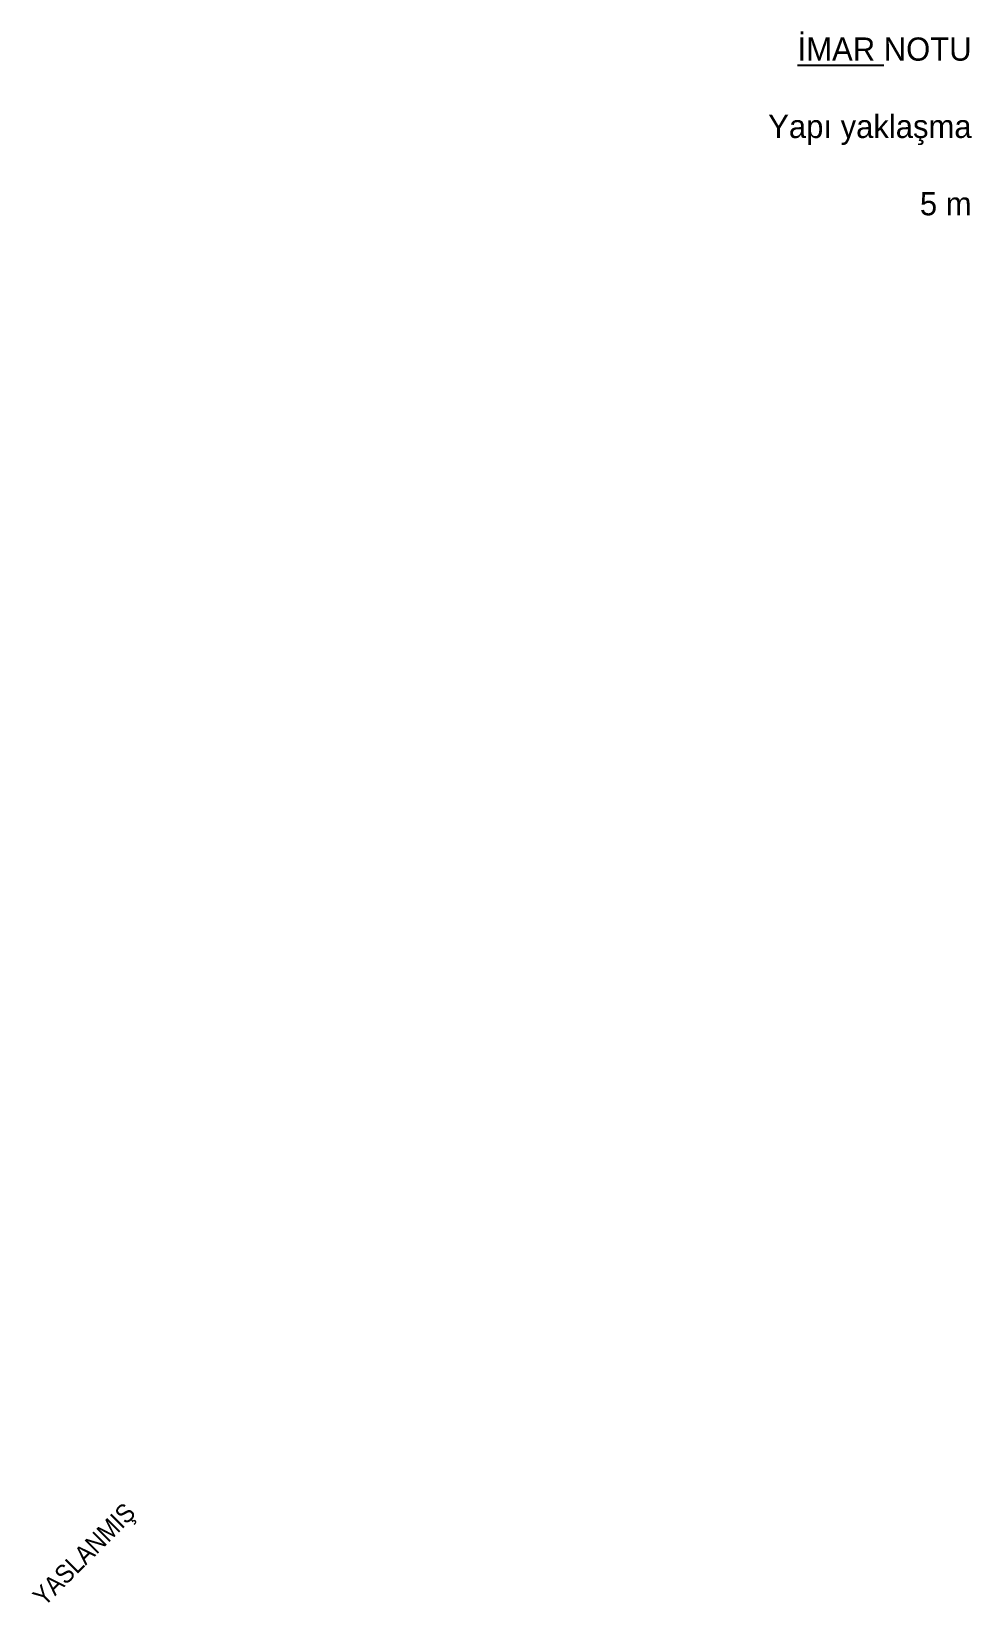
# Model space of a CAD drawing. Header units: metres. Extents: x -1 to 100, y 51 to 220.
import ezdxf
from ezdxf.enums import TextEntityAlignment as Align

# ---------------------------------------------------------------- set-up
doc = ezdxf.new("R2010")
doc.units = ezdxf.units.M

msp = doc.modelspace()

# ---------------------------------------------------------------- texts
at = {"layer": 'NOTLAR'}
msp.add_text('YASLANMIŞ', height=2, dxfattribs=at).set_placement((0, 50), (10, 60), align=Align.ALIGNED)
at = {"layer": 'NOTLAR', "insert": (100, 200), "char_height": 2.5, "attachment_point": 9, "line_spacing_factor": 2}
msp.add_mtext('{\\LİMAR\\l NOTU}\\PYapı yaklaşma\\P5 m', dxfattribs=at)

doc.saveas('drawing.dxf')
